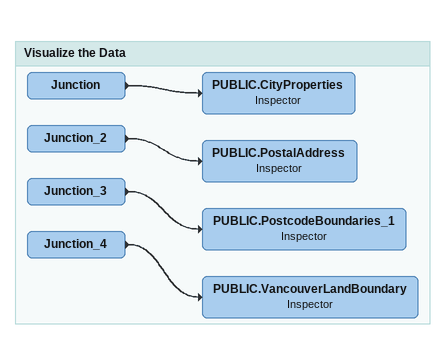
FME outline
Bookmark: Visualize the Data
Junction
    -> PUBLIC.CityProperties
PUBLIC.CityProperties: Inspector
Junction_2
    -> PUBLIC.PostalAddress
PUBLIC.PostalAddress: Inspector
Junction_3
    -> PUBLIC.PostcodeBoundaries_1
PUBLIC.PostcodeBoundaries_1: Inspector
Junction_4
    -> PUBLIC.VancouverLandBoundary
PUBLIC.VancouverLandBoundary: Inspector
